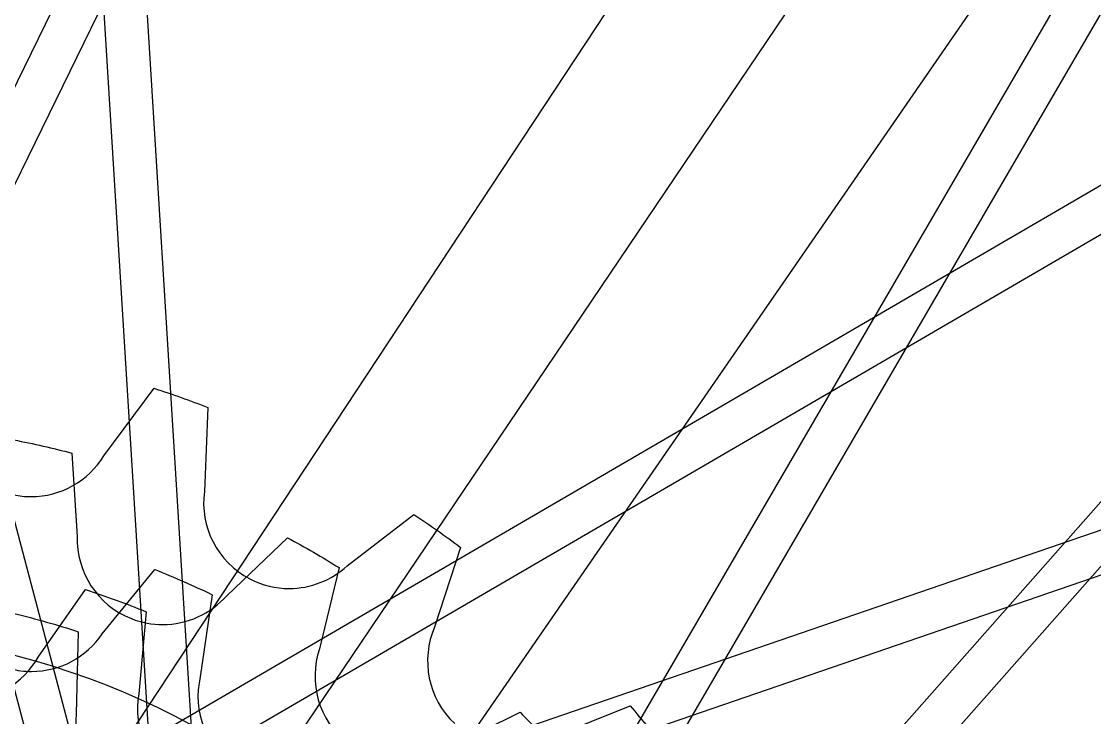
# Model space of a CAD drawing. Extents: x 3 to 470, y 9 to 287.
# Drawn here: x 100.6 to 114.75, y 112.67 to 121.84 of the extents above; entities that cross this region are included whole.
import ezdxf

# ---------------------------------------------------------------- set-up
doc = ezdxf.new("R2010")
doc.units = 0
doc.layers.add('Layer_1', color=7, linetype='CONTINUOUS')

msp = doc.modelspace()

# ---------------------------------------------------------------- linework, layer by layer
at = {"layer": 'Layer_1', "color": 7}
for points in [[(102.365727, 106.352229), (99.327519, 108.40304), (100.905075, 110.740105), (130.411075, 155.460181), (169.540116, 213.428477)], [(171.264408, 207.415194), (134.384092, 152.778353), (103.943282, 108.689322), (102.365727, 106.352229), (99.327519, 108.40304), (100.905075, 110.740105), (130.411075, 155.460181), (169.540116, 213.428477)], [(100.846623, 107.377634), (170.402262, 210.421849)], [(171.264408, 207.415194), (134.384092, 152.778353), (103.943282, 108.689322), (102.365727, 106.352229), (102.365727, 106.352229)], [(102.694981, 105.746222), (97.745508, 185.746697), (98.308373, 185.781548), (103.257789, 105.781524)], [(102.694981, 105.746222), (97.745508, 185.746697), (98.308373, 185.781548), (103.257789, 105.781524)], [(102.208304, 106.617786), (81.746603, 184.115539), (82.291873, 184.259484), (102.753433, 106.762238)], [(102.208304, 106.617786), (81.746603, 184.115539), (82.291873, 184.259484), (102.753433, 106.762238)], [(93.988197, 107.629262), (129.173827, 179.642029), (129.680524, 179.394432), (94.494922, 107.38175)], [(93.988197, 107.629262), (129.173827, 179.642029), (129.680524, 179.394432), (94.494922, 107.38175)], [(103.038756, 102.809861), (143.369348, 172.077611), (143.856674, 171.793866), (103.526364, 102.526511)], [(103.038756, 102.809861), (143.369348, 172.077611), (143.856674, 171.793866), (103.526364, 102.526511)], [(102.766573, 101.849421), (155.835699, 161.918126), (156.258313, 161.544744), (103.189525, 101.476405)], [(102.766573, 101.849421), (155.835699, 161.918126), (156.258313, 161.544744), (103.189525, 101.476405)], [(96.845522, 109.212796), (166.109437, 149.541131), (166.393181, 149.053777), (97.129323, 108.725442)], [(96.845522, 109.212796), (166.109437, 149.541131), (166.393181, 149.053777), (97.129323, 108.725442)], [(97.941504, 109.337566), (173.742175, 135.378262), (173.925398, 134.844919), (98.124755, 108.804224)], [(97.941504, 109.337566), (173.742175, 135.378262), (173.925398, 134.844919), (98.124755, 108.804224)], [(101.688664, 116.116139), (102.353461, 117.006764), (102.353461, 117.006764)], [(101.688664, 116.116139), (102.353461, 117.006764), (102.353461, 117.006764)], [(103.06137, 116.755163), (103.06137, 116.755163), (103.014987, 115.644773)], [(103.06137, 116.755163), (103.06137, 116.755163), (103.014987, 115.644773)], [(101.269039, 116.152992), (101.269039, 116.152992), (101.337755, 115.052188)], [(101.269039, 116.152992), (101.269039, 116.152992), (101.337755, 115.052188)], [(104.899662, 114.668232), (105.778162, 115.344984), (105.778162, 115.344984)], [(104.899662, 114.668232), (105.778162, 115.344984), (105.778162, 115.344984)], [(103.313647, 114.276691), (104.112266, 115.036454), (104.112266, 115.036454)], [(103.313647, 114.276691), (104.112266, 115.036454), (104.112266, 115.036454)], [(106.392881, 114.910245), (106.392881, 114.910245), (106.049613, 113.856502)], [(106.392881, 114.910245), (106.392881, 114.910245), (106.049613, 113.856502)], [(101.669237, 113.771094), (101.669237, 113.771094), (102.360736, 114.618634), (102.360736, 114.618634)], [(101.669237, 113.771094), (101.669237, 113.771094), (102.360736, 114.618634), (102.360736, 114.618634)], [(104.791894, 114.643222), (104.791894, 114.643222), (104.533414, 113.572475)], [(104.791894, 114.643222), (104.791894, 114.643222), (104.533414, 113.572475)], [(100.823812, 113.461352), (100.823812, 113.461352), (101.448174, 114.352992), (101.448174, 114.352992)], [(100.823812, 113.461352), (100.823812, 113.461352), (101.448174, 114.352992), (101.448174, 114.352992)], [(103.116411, 114.286673), (103.116411, 114.286673), (102.961272, 113.204366)], [(103.116411, 114.286673), (103.116411, 114.286673), (102.961272, 113.204366)], [(102.246426, 114.062395), (102.246426, 114.062395), (102.151572, 112.978086)], [(102.246426, 114.062395), (102.246426, 114.062395), (102.151572, 112.978086)], [(101.352727, 113.798022), (101.352727, 113.798022), (101.324954, 112.715715)], [(101.352727, 113.798022), (101.352727, 113.798022), (101.324954, 112.715715)], [(107.600918, 112.407665), (108.628213, 112.82182), (108.628213, 112.82182)], [(107.600918, 112.407665), (108.628213, 112.82182), (108.628213, 112.82182)], [(106.192966, 112.249029), (106.192966, 112.249029), (107.177712, 112.73847), (107.177712, 112.73847)], [(106.192966, 112.249029), (106.192966, 112.249029), (107.177712, 112.73847), (107.177712, 112.73847)]]:
    msp.add_lwpolyline(points, dxfattribs=at)
for points in [[(98.026941, 198.734661), (150.506838, 198.734661), (193.050231, 156.191267), (193.050231, 103.71137)], [(98.026941, 198.734661), (150.506838, 198.734661), (193.050231, 156.191267), (193.050231, 103.71137)], [(190.230549, 103.71137), (190.230549, 154.634013), (148.949584, 195.914979), (98.026941, 195.914979)], [(190.230549, 103.71137), (190.230549, 154.634013), (148.949584, 195.914979), (98.026941, 195.914979)], [(98.026941, 195.914979), (148.949584, 195.914979), (190.230549, 154.634013), (190.230549, 103.71137)], [(98.026941, 195.914979), (148.949584, 195.914979), (190.230549, 154.634013), (190.230549, 103.71137)], [(187.410867, 103.71137), (187.410867, 153.076759), (147.39233, 193.095296), (98.026941, 193.095296)], [(187.410867, 103.71137), (187.410867, 153.076759), (147.39233, 193.095296), (98.026941, 193.095296)], [(98.026941, 193.095296), (147.39233, 193.095296), (187.410867, 153.076759), (187.410867, 103.71137)], [(98.026941, 193.095296), (147.39233, 193.095296), (187.410867, 153.076759), (187.410867, 103.71137)], [(178.557065, 103.71137), (178.557065, 148.186923), (142.502493, 184.241494), (98.026941, 184.241494)], [(178.557065, 103.71137), (178.557065, 148.186923), (142.502493, 184.241494), (98.026941, 184.241494)], [(102.353461, 117.006764), (102.592316, 116.929081), (102.828352, 116.84514), (103.06137, 116.755163)], [(102.353461, 117.006764), (102.592316, 116.929081), (102.828352, 116.84514), (103.06137, 116.755163)], [(100.503749, 116.326938), (100.761694, 116.276579), (101.016875, 116.218522), (101.269039, 116.152992)], [(100.503749, 116.326938), (100.761694, 116.276579), (101.016875, 116.218522), (101.269039, 116.152992)], [(100.728563, 115.578595), (101.122557, 115.578595), (101.485957, 115.786208), (101.688664, 116.116139)], [(100.728563, 115.578595), (101.122557, 115.578595), (101.485957, 115.786208), (101.688664, 116.116139)], [(103.014987, 115.644773), (102.954194, 115.186828), (103.180643, 114.719578), (103.614451, 114.494793)], [(103.014987, 115.644773), (102.954194, 115.186828), (103.180643, 114.719578), (103.614451, 114.494793)], [(100.497941, 115.602421), (100.575313, 115.586321), (100.652516, 115.578595), (100.728563, 115.578595)], [(100.497941, 115.602421), (100.575313, 115.586321), (100.652516, 115.578595), (100.728563, 115.578595)], [(105.778162, 115.344984), (105.987101, 115.205466), (106.192092, 115.060506), (106.392881, 114.910245)], [(105.778162, 115.344984), (105.987101, 115.205466), (106.192092, 115.060506), (106.392881, 114.910245)], [(101.337755, 115.052188), (101.324841, 114.590381), (101.598604, 114.149213), (102.053419, 113.970699)], [(101.337755, 115.052188), (101.324841, 114.590381), (101.598604, 114.149213), (102.053419, 113.970699)], [(104.112266, 115.036454), (104.343141, 114.912135), (104.569788, 114.780963), (104.791894, 114.643222)], [(104.112266, 115.036454), (104.343141, 114.912135), (104.569788, 114.780963), (104.791894, 114.643222)], [(102.360736, 114.618634), (102.617186, 114.516646), (102.869209, 114.405861), (103.116411, 114.286673)], [(102.360736, 114.618634), (102.617186, 114.516646), (102.869209, 114.405861), (103.116411, 114.286673)], [(104.132427, 114.368105), (104.414705, 114.368105), (104.690244, 114.474435), (104.899662, 114.668232)], [(104.132427, 114.368105), (104.414705, 114.368105), (104.690244, 114.474435), (104.899662, 114.668232)], [(103.614451, 114.494793), (103.780333, 114.40885), (103.957663, 114.368105), (104.132427, 114.368105)], [(103.614451, 114.494793), (103.780333, 114.40885), (103.957663, 114.368105), (104.132427, 114.368105)], [(101.448174, 114.352992), (101.718891, 114.266033), (101.985126, 114.169007), (102.246426, 114.062395)], [(101.448174, 114.352992), (101.718891, 114.266033), (101.985126, 114.169007), (102.246426, 114.062395)], [(102.465177, 113.892425), (102.788848, 113.892425), (103.099662, 114.032732), (103.313647, 114.276691)], [(102.465177, 113.892425), (102.788848, 113.892425), (103.099662, 114.032732), (103.313647, 114.276691)], [(100.508994, 114.037638), (100.79491, 113.969148), (101.076342, 113.889126), (101.352727, 113.798022)], [(100.508994, 114.037638), (100.79491, 113.969148), (101.076342, 113.889126), (101.352727, 113.798022)], [(102.053419, 113.970699), (102.188735, 113.917604), (102.328112, 113.892425), (102.465177, 113.892425)], [(102.053419, 113.970699), (102.188735, 113.917604), (102.328112, 113.892425), (102.465177, 113.892425)], [(108.107333, 103.71137), (108.107333, 109.278635), (103.594206, 113.791762), (98.026941, 113.791762)], [(108.107333, 103.71137), (108.107333, 109.278635), (103.594206, 113.791762), (98.026941, 113.791762)], [(100.735133, 113.274407), (101.110714, 113.274407), (101.46137, 113.463382), (101.669237, 113.771094)], [(100.735133, 113.274407), (101.110714, 113.274407), (101.46137, 113.463382), (101.669237, 113.771094)], [(106.049613, 113.856502), (105.867518, 113.431914), (105.959524, 112.920903), (106.316581, 112.587419)], [(106.049613, 113.856502), (105.867518, 113.431914), (105.959524, 112.920903), (106.316581, 112.587419)], [(104.533414, 113.572475), (104.384986, 113.135002), (104.516552, 112.632703), (104.898534, 112.328065)], [(104.533414, 113.572475), (104.384986, 113.135002), (104.516552, 112.632703), (104.898534, 112.328065)], [(99.846369, 112.89437), (100.253615, 112.89437), (100.625672, 113.115743), (100.823812, 113.461352)], [(99.846369, 112.89437), (100.253615, 112.89437), (100.625672, 113.115743), (100.823812, 113.461352)], [(100.45745, 113.309173), (100.550359, 113.285657), (100.643493, 113.274407), (100.735133, 113.274407)], [(100.45745, 113.309173), (100.550359, 113.285657), (100.643493, 113.274407), (100.735133, 113.274407)], [(102.961272, 113.204366), (102.854744, 112.754824), (103.033117, 112.267188), (103.44214, 111.999967)], [(102.961272, 113.204366), (102.854744, 112.754824), (103.033117, 112.267188), (103.44214, 111.999967)], [(102.151572, 112.978086), (102.06997, 112.523356), (102.274933, 112.046294), (102.698082, 111.801997)], [(102.151572, 112.978086), (102.06997, 112.523356), (102.274933, 112.046294), (102.698082, 111.801997)], [(107.174525, 103.71137), (107.174525, 108.763451), (103.079022, 112.858955), (98.026941, 112.858955)], [(107.174525, 103.71137), (107.174525, 108.763451), (103.079022, 112.858955), (98.026941, 112.858955)], [(108.628213, 112.82182), (108.791923, 112.631519), (108.950587, 112.436736), (109.104006, 112.237722)], [(108.628213, 112.82182), (108.791923, 112.631519), (108.950587, 112.436736), (109.104006, 112.237722)], [(101.324954, 112.715715), (101.271521, 112.25684), (101.505441, 111.793284), (101.942831, 111.57552)], [(101.324954, 112.715715), (101.271521, 112.25684), (101.505441, 111.793284), (101.942831, 111.57552)], [(107.177712, 112.73847), (107.361809, 112.551863), (107.540238, 112.359645), (107.712718, 112.162099)], [(107.177712, 112.73847), (107.361809, 112.551863), (107.540238, 112.359645), (107.712718, 112.162099)]]:
    msp.add_open_spline(points, degree=3, dxfattribs=at)

doc.saveas('drawing.dxf')
